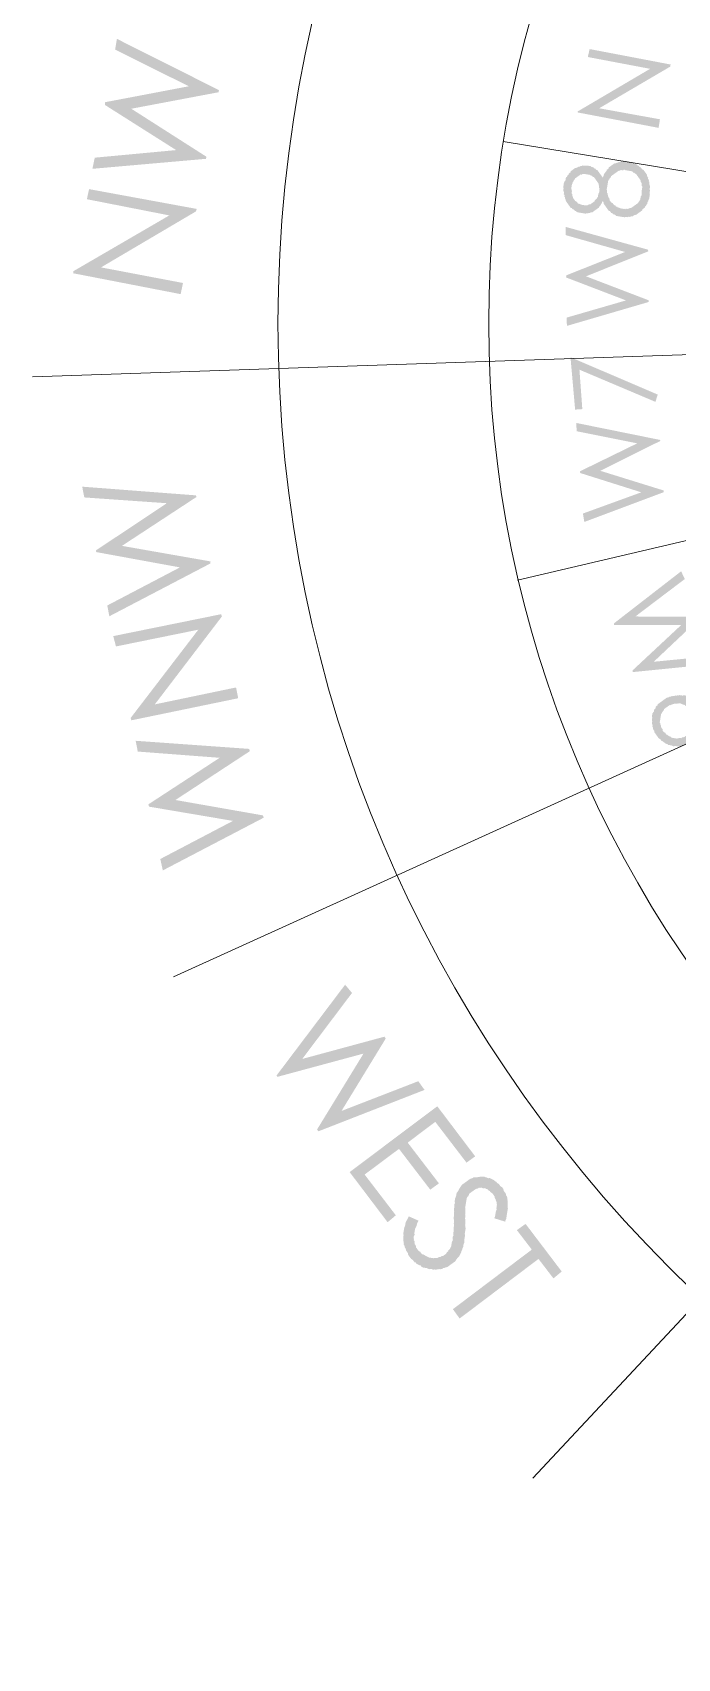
# Model space of a CAD drawing. Header units: millimetres. Extents: x -6808 to 215771, y -89660 to -16303.
# Drawn here: x 90899 to 91135, y -46688 to -46093 of the extents above; entities that cross this region are included whole.
import ezdxf

# ---------------------------------------------------------------- set-up
doc = ezdxf.new("R2010")
doc.units = ezdxf.units.MM
doc.layers.add('Ar-Wall Hatch', color=253, linetype='Continuous', lineweight=9)
doc.layers.add('PDF13_A+I ELE 3', color=7, linetype='Continuous', true_color=0xbababa)
doc.layers.add('PDF13_A+I WALL', color=7, linetype='Continuous', true_color=0xbababa)

# ---------------------------------------------------------------- blocks, each defined once
blk = doc.blocks.new('A$C5343052b')
at = {"layer": 'PDF13_A+I WALL', "true_color": 0xc7c8ca}
for points in [[(331.71, 471.21), (300.28, 451.29), (300.01, 451.69), (310.68, 488.04), (286.51, 472.69), (284.66, 475.87), (316.09, 495.79), (316.63, 494.98), (306.09, 459.31), (329.53, 474.46)], [(362.69, 377.65), (360.04, 380.29), (374.28, 404.29), (347.44, 393.35), (346.89, 394.16), (359.03, 419.99), (334.3, 407.21), (331.64, 409.85), (365.85, 427.81), (366.47, 427.34), (353.66, 399.88), (381.65, 411.31), (382.27, 410.83)], [(391.25, 352.61), (373.55, 368.43), (413.82, 383.08), (415.32, 379.97), (380.35, 367.09), (393.48, 354.99)], [(428.99, 318.42), (425.93, 320.78), (438.61, 345.8), (412.52, 333.29), (411.91, 333.77), (422.14, 360.67), (398.43, 345.94), (395.78, 348.58), (428.69, 368.91), (428.96, 368.5), (418.47, 340.23), (445.37, 353.29), (445.98, 352.81)], [(157.84, 282.84), (155.18, 287.24), (179.65, 314.88), (142.28, 307.76), (141.4, 308.64), (164.1, 339.8), (128.5, 329.16), (125.78, 333.23), (175.2, 347.85), (175.75, 347.03), (152.1, 314.65), (191.64, 322.04), (192.19, 321.23)], [(476.12, 332.08), (479.72, 330.66), (474.99, 303.03), (496.17, 322.85), (496.78, 322.37), (495.04, 293.8), (513.23, 314.55), (516.83, 313.14), (491.34, 283.94), (490.73, 284.42), (492.74, 314.35), (470.68, 293.65), (470.07, 294.12)], [(225.62, 268.81), (183.76, 242.48), (183.22, 243.29), (197.58, 291.25), (165.41, 271.12), (163.02, 275.12), (204.61, 301.86), (205.09, 300.71), (191.13, 253.02), (222.96, 273.21)], [(301.65, 140.65), (297.63, 143.56), (309.8, 178.55), (277.5, 157.75), (276.89, 158.22), (285.65, 195.64), (256.68, 172.06), (252.67, 174.97), (292.88, 207.27), (293.49, 206.8), (284.05, 167.74), (318.04, 189.98), (318.59, 189.17)], [(369.41, 153.43), (341.04, 113.16), (340.08, 113.7), (335.1, 163.7), (313.15, 132.75), (309.06, 135.32), (337.84, 175.86), (338.79, 175.32), (343.84, 125.66), (365.39, 156.34)], [(397.77, 73.44), (393.41, 76.41), (405.58, 111.41), (373.55, 90.19), (372.6, 90.73), (381.71, 128.09), (352.8, 104.85), (348.79, 107.76), (388.66, 140.12), (389.61, 139.58), (380.17, 100.53), (413.76, 122.49), (414.71, 121.95)], [(493.13, 92.08), (497.95, 91.49), (501.94, 54.38), (522.13, 87.09), (523.14, 86.89), (530.94, 49.38), (547.05, 82.89), (551.8, 81.96), (529.62, 35.53), (528.61, 35.73), (520.47, 75.07), (499.27, 40.79), (498.59, 40.93)], [(561.04, 80.5), (589.01, 75.7), (588.08, 70.95), (565.2, 74.74), (562.53, 59.39), (585.42, 55.6), (584.48, 50.85), (561.6, 54.64), (558.2, 35.56), (581.08, 31.77), (580.49, 26.95), (552.51, 31.74)], [(585.69, 35.44), (590.23, 37.02), (590.43, 36.27), (590.64, 35.53), (591.19, 34.72), (591.39, 33.97), (591.6, 33.22), (591.87, 32.82), (592.42, 32.01), (592.69, 31.6), (593.3, 31.13), (593.51, 30.38), (593.78, 29.97), (594.39, 29.5), (594.67, 29.09), (595.34, 28.96), (595.62, 28.56), (596.23, 28.08), (596.57, 28.02), (597.25, 27.88), (597.52, 27.48), (598.2, 27.34), (598.54, 27.28), (598.88, 27.21), (599.56, 27.07), (600.3, 27.28), (600.98, 27.15), (601.66, 27.01), (602.07, 27.29), (602.81, 27.49), (603.56, 27.7), (603.56, 27.7), (604.31, 27.9), (605.05, 28.11), (605.46, 28.38), (606.27, 28.93), (606.68, 29.2), (607.15, 29.81), (607.56, 30.09), (608.03, 30.7), (608.16, 31.38), (608.57, 31.65), (608.7, 32.33), (609.18, 32.94), (609.31, 33.62), (609.38, 33.96), (609.51, 34.64), (609.3, 35.39), (609.44, 36.07), (609.16, 36.47), (609.3, 37.15), (609.09, 37.9), (608.89, 38.64), (608.61, 39.05), (608.34, 39.46), (608.07, 39.86), (607.79, 40.27), (607.59, 41.01), (607.32, 41.42), (606.7, 41.89), (606.43, 42.3), (606.22, 43.05), (605.61, 43.52), (605.34, 43.92), (604.79, 44.74), (604.18, 45.21), (603.91, 45.62), (603.36, 46.43), (602.75, 46.9), (602.21, 47.71), (601.59, 48.19), (601.59, 48.19), (600.71, 49.07), (600.16, 49.88), (599.55, 50.35), (599, 51.17), (598.39, 51.64), (597.85, 52.45), (597.57, 52.86), (596.96, 53.33), (596.75, 54.08), (596.14, 54.55), (595.87, 54.96), (595.6, 55.36), (595.32, 55.77), (595.39, 56.11), (595.05, 56.17), (595.12, 56.51), (594.85, 56.92), (594.3, 57.73), (594.09, 58.48), (594.16, 58.82), (593.95, 59.56), (593.75, 60.31), (593.54, 61.06), (593.61, 61.4), (593.4, 62.14), (593.54, 62.82), (593.67, 63.5), (593.8, 64.18), (593.8, 64.18), (593.94, 64.86), (594.07, 65.54), (594.2, 66.22), (594.34, 66.9), (594.81, 67.51), (594.94, 68.19), (595.42, 68.8), (595.82, 69.07), (596.3, 69.68), (596.3, 69.68), (596.77, 70.3), (597.24, 70.91), (597.65, 71.18), (598.12, 71.79), (598.87, 72), (599.27, 72.27), (600.02, 72.48), (600.49, 73.09), (601.24, 73.3), (601.24, 73.3), (601.98, 73.5), (602.73, 73.71), (603.07, 73.64), (603.82, 73.85), (604.49, 73.72), (605.24, 73.92), (605.92, 73.79), (606.6, 73.65), (607.34, 73.86), (607.68, 73.79), (608.36, 73.66), (608.98, 73.19), (609.65, 73.05), (609.99, 72.99), (610.67, 72.85), (611.29, 72.38), (611.96, 72.25), (612.58, 71.77), (613.19, 71.3), (613.46, 70.89), (613.8, 70.83), (614.07, 70.42), (614.35, 70.02), (614.96, 69.54), (615.23, 69.14), (615.85, 68.66), (616.12, 68.26), (616.39, 67.85), (616.94, 67.04), (617.21, 66.63), (617.75, 65.82), (618.03, 65.41), (618.57, 64.6), (618.78, 63.85), (619.05, 63.45), (614.38, 61.19), (614.17, 61.94), (613.62, 62.75), (613.35, 63.16), (612.81, 63.97), (612.6, 64.72), (611.99, 65.19), (611.72, 65.6), (611.44, 66), (611.17, 66.41), (610.56, 66.88), (610.56, 66.88), (610.28, 67.29), (609.61, 67.42), (608.99, 67.89), (608.31, 68.03), (607.7, 68.5), (607.02, 68.63), (606.68, 68.7), (606, 68.83), (605.26, 68.63), (604.58, 68.76), (603.83, 68.56), (603.15, 68.69), (602.75, 68.42), (602, 68.21), (601.53, 67.6), (601.53, 67.6), (600.78, 67.39), (600.31, 66.78), (599.9, 66.51), (599.77, 65.83), (599.3, 65.21), (599.16, 64.54), (599.03, 63.86), (598.96, 63.52), (598.83, 62.84), (598.7, 62.16), (598.56, 61.48), (598.84, 61.07), (599.04, 60.33), (598.97, 59.99), (599.18, 59.24), (599.45, 58.84), (600, 58.02), (600.27, 57.62), (600.82, 56.8), (600.82, 56.8), (601.09, 56.4), (601.09, 56.4), (601.36, 55.99), (601.64, 55.59), (602.25, 55.11), (602.52, 54.71), (603.13, 54.23), (603.68, 53.42), (604.29, 52.95), (604.84, 52.13), (605.45, 51.66), (606.33, 50.78), (606.88, 49.97), (607.49, 49.5), (608.11, 49.02), (608.65, 48.21), (608.92, 47.81), (609.47, 46.99), (610.08, 46.52), (610.35, 46.11), (610.9, 45.3), (611.17, 44.89), (611.45, 44.49), (612.06, 44.01), (612.26, 43.27), (612.54, 42.86), (612.81, 42.46), (613.08, 42.05), (613.29, 41.3), (613.56, 40.9), (613.56, 40.9), (613.77, 40.15), (614.04, 39.75), (614.25, 39), (614.45, 38.25), (614.66, 37.51), (614.52, 36.83), (614.73, 36.08), (614.66, 35.74), (614.87, 35), (614.74, 34.32), (614.6, 33.64), (614.54, 33.3), (614.4, 32.62), (614.27, 31.94), (614.14, 31.26), (614, 30.58), (613.53, 29.97), (613.46, 29.63), (612.99, 29.02), (612.86, 28.34), (612.38, 27.73), (611.98, 27.46), (611.5, 26.84), (611.03, 26.23), (610.62, 25.96), (610.15, 25.35), (609.41, 25.14), (608.93, 24.53), (608.53, 24.25), (607.78, 24.05), (607.37, 23.78), (606.56, 23.23), (606.16, 22.96), (605.41, 22.75), (604.73, 22.88), (604.32, 22.61), (603.58, 22.41), (602.83, 22.2), (602.15, 22.33), (601.75, 22.06), (601.07, 22.19), (600.39, 22.33), (599.64, 22.12), (598.96, 22.25), (598.62, 22.32), (597.95, 22.45), (597.27, 22.59), (596.65, 23.06), (595.97, 23.19), (595.3, 23.33), (594.68, 23.8), (594, 23.93), (593.39, 24.41), (592.71, 24.54), (592.44, 24.95), (591.83, 25.42), (591.21, 25.89), (590.94, 26.3), (590.33, 26.77), (590.06, 27.18), (589.78, 27.59), (589.17, 28.06), (588.9, 28.46), (588.63, 28.87), (588.08, 29.68), (587.81, 30.09), (587.53, 30.5), (587.33, 31.24), (586.78, 32.05), (586.51, 32.46), (586.3, 33.21), (586.1, 33.95), (585.89, 34.7), (585.69, 35.44)], [(625.53, 64.27), (626.46, 69.02), (653.08, 64.49), (652.48, 59.67), (641.55, 61.47), (633.96, 17.47), (628.87, 18.47), (636.46, 62.47)]]:
    blk.add_hatch(color=9, dxfattribs=at).paths.add_polyline_path(points)
h = blk.add_hatch(color=9, dxfattribs=at)
h.paths.add_polyline_path([(328.63, 437.6), (328.42, 438.35), (328.15, 438.75), (327.94, 439.5), (328.01, 439.84), (327.81, 440.59), (327.87, 440.93), (327.6, 441.33), (327.73, 442.01), (327.8, 442.35), (327.53, 442.76), (327.66, 443.44), (327.73, 443.78), (327.79, 444.12), (327.86, 444.45), (327.99, 445.13), (328.06, 445.47), (328.13, 445.81), (328.6, 446.43), (328.67, 446.76), (329.14, 447.38), (329.21, 447.72), (329.61, 447.99), (329.75, 448.67), (330.15, 448.94), (330.56, 449.21), (330.63, 449.55), (331.03, 449.83), (331.44, 450.1), (331.85, 450.37), (332.25, 450.64), (332.66, 450.92), (333.06, 451.19), (333.47, 451.46), (333.88, 451.74), (334.62, 451.94), (334.96, 451.88), (335.37, 452.15), (335.77, 452.42), (336.45, 452.29), (336.86, 452.56), (337.54, 452.43), (337.95, 452.7), (338.29, 452.63), (338.62, 452.57), (338.96, 452.5), (339.71, 452.71), (340.05, 452.64), (340.39, 452.57), (341.07, 452.44), (341.41, 452.37), (341.75, 452.31), (342.43, 452.17), (342.7, 451.77), (343.04, 451.7), (343.72, 451.57), (343.99, 451.16), (344.67, 451.03), (344.94, 450.62), (345.28, 450.55), (345.89, 450.08), (346.17, 449.67), (346.51, 449.61), (347.12, 449.13), (347.39, 448.73), (347.66, 448.32), (347.66, 448.32), (348.28, 447.85), (348.55, 447.44), (348.82, 447.03), (349.44, 446.56), (349.71, 446.16), (349.98, 445.75), (350.25, 445.34), (350.53, 444.94), (350.73, 444.19), (351.01, 443.78), (350.94, 443.44), (351.21, 443.04), (351.48, 442.63), (351.42, 442.29), (351.62, 441.55), (351.56, 441.21), (351.83, 440.8), (351.76, 440.46), (351.63, 439.78), (351.56, 439.44), (351.84, 439.04), (351.7, 438.36), (351.64, 438.02), (351.5, 437.34), (351.43, 437), (351.3, 436.32), (351.23, 435.98), (351.17, 435.64), (350.69, 435.03), (350.63, 434.69), (350.49, 434.01), (350.09, 433.74), (350.02, 433.4), (349.55, 432.79), (349.14, 432.51), (349.08, 432.17), (348.67, 431.9), (348.26, 431.63), (348.2, 431.29), (347.79, 431.02), (347.38, 430.74), (346.98, 430.47), (346.57, 430.2), (346.16, 429.92), (345.76, 429.65), (345.35, 429.38), (344.95, 429.11), (344.61, 429.17), (343.86, 428.97), (343.45, 428.69), (343.11, 428.76), (342.77, 428.83), (342.37, 428.55), (341.69, 428.69), (341.35, 428.75), (340.94, 428.48), (340.26, 428.61), (339.92, 428.68), (339.25, 428.82), (338.91, 428.88), (338.23, 429.02), (337.89, 429.08), (337.21, 429.22), (336.6, 429.69), (336.26, 429.76), (335.92, 429.82), (336.12, 429.08), (336.4, 428.67), (336.33, 428.33), (336.54, 427.58), (336.47, 427.25), (336.67, 426.5), (336.61, 426.16), (336.47, 425.48), (336.41, 425.14), (336.34, 424.8), (336.27, 424.46), (336.14, 423.78), (336.07, 423.44), (335.94, 422.76), (335.53, 422.49), (335.47, 422.15), (334.99, 421.54), (334.93, 421.2), (334.52, 420.93), (334.05, 420.31), (334.05, 420.31), (333.64, 420.04), (333.24, 419.77), (332.83, 419.5), (332.42, 419.22), (332.02, 418.95), (331.61, 418.68), (331.2, 418.41), (330.46, 418.2), (330.12, 418.27), (329.71, 417.99), (329.03, 418.13), (328.63, 417.85), (327.95, 417.99), (327.54, 417.71), (327.2, 417.78), (326.52, 417.91), (326.18, 417.98), (325.5, 418.11), (325.16, 418.18), (324.49, 418.32), (324.15, 418.38), (323.81, 418.45), (323.19, 418.92), (322.85, 418.99), (322.24, 419.46), (321.9, 419.53), (321.63, 419.93), (320.95, 420.07), (320.68, 420.47), (320.41, 420.88), (319.73, 421.01), (319.45, 421.42), (319.45, 421.42), (319.18, 421.83), (318.57, 422.3), (318.3, 422.71), (318.02, 423.11), (317.75, 423.52), (317.48, 423.92), (317.27, 424.67), (317.34, 425.01), (317.06, 425.42), (316.79, 425.82), (316.52, 426.23), (316.59, 426.57), (316.65, 426.91), (316.38, 427.31), (316.51, 427.99), (316.24, 428.4), (316.31, 428.74), (316.44, 429.42), (316.17, 429.82), (316.3, 430.5), (316.37, 430.84), (316.5, 431.52), (316.57, 431.86), (316.64, 432.2), (317.11, 432.81), (317.18, 433.15), (317.24, 433.49), (317.71, 434.11), (317.78, 434.45), (318.25, 435.06), (318.32, 435.4), (318.73, 435.67), (319.13, 435.94), (319.13, 435.94), (319.61, 436.55), (320.01, 436.83), (320.42, 437.1), (320.83, 437.37), (321.23, 437.65), (321.57, 437.58), (321.98, 437.85), (322.72, 438.06), (323.06, 437.99), (323.47, 438.26), (323.81, 438.2), (324.15, 438.13), (324.56, 438.4), (325.23, 438.27), (325.57, 438.2), (326.25, 438.07), (326.59, 438), (327.27, 437.87), (327.61, 437.8), (328.29, 437.67), (328.63, 437.6)], flags=0)
h.paths.add_polyline_path([(322.09, 424.08), (322.7, 423.6), (322.98, 423.2), (323.25, 422.79), (323.93, 422.66), (324.2, 422.25), (324.54, 422.18), (325.15, 421.71), (325.49, 421.64), (325.83, 421.58), (326.51, 421.44), (326.85, 421.38), (327.6, 421.58), (327.94, 421.52), (328.62, 421.38), (329.02, 421.66), (329.43, 421.93), (329.77, 421.86), (330.17, 422.13), (330.58, 422.41), (330.99, 422.68), (331.39, 422.95), (331.8, 423.23), (332.27, 423.84), (332.34, 424.18), (332.41, 424.52), (332.81, 424.79), (332.95, 425.47), (333.01, 425.81), (333.15, 426.49), (333.21, 426.83), (333.35, 427.51), (333.01, 427.57), (333.14, 428.25), (333.21, 428.59), (333, 429.34), (333.07, 429.68), (332.79, 430.08), (332.52, 430.49), (332.25, 430.9), (332.04, 431.64), (331.77, 432.05), (331.5, 432.45), (331.16, 432.52), (331.22, 432.86), (330.88, 432.93), (330.27, 433.4), (330, 433.81), (329.66, 433.87), (329.05, 434.35), (328.71, 434.41), (328.03, 434.55), (328.03, 434.55), (327.69, 434.61), (327.01, 434.75), (326.67, 434.81), (325.99, 434.95), (325.65, 435.01), (325.25, 434.74), (324.57, 434.87), (324.57, 434.87), (324.16, 434.6), (323.41, 434.4), (323.01, 434.12), (322.6, 433.85), (322.2, 433.58), (321.79, 433.3), (321.79, 433.3), (321.38, 433.03), (320.91, 432.42), (320.84, 432.08), (320.44, 431.81), (320.3, 431.13), (320.24, 430.79), (320.1, 430.11), (320.04, 429.77), (319.9, 429.09), (319.9, 429.09), (319.84, 428.75), (320.04, 428.01), (319.98, 427.67), (320.25, 427.26), (320.18, 426.92), (320.45, 426.51), (320.66, 425.77), (320.93, 425.36), (321.21, 424.96), (321.48, 424.55), (321.75, 424.14), (322.09, 424.08)], flags=0)
h.paths.add_polyline_path([(333.39, 434.9), (334.07, 434.77), (334.34, 434.36), (334.61, 433.96), (335.29, 433.82), (335.57, 433.42), (335.91, 433.35), (336.52, 432.88), (336.86, 432.81), (337.54, 432.68), (337.81, 432.27), (338.15, 432.2), (338.83, 432.07), (339.17, 432), (339.91, 432.21), (339.91, 432.21), (340.25, 432.14), (340.93, 432.01), (341.34, 432.28), (342.02, 432.15), (342.42, 432.42), (342.76, 432.36), (343.17, 432.63), (343.92, 432.83), (344.32, 433.11), (344.73, 433.38), (345.13, 433.65), (345.54, 433.93), (345.61, 434.27), (345.95, 434.2), (346.01, 434.54), (346.42, 434.81), (346.89, 435.42), (346.96, 435.76), (347.43, 436.38), (347.5, 436.71), (347.57, 437.05), (347.7, 437.73), (347.7, 437.73), (347.77, 438.07), (347.9, 438.75), (347.97, 439.09), (348.1, 439.77), (348.17, 440.11), (347.96, 440.86), (348.03, 441.2), (347.75, 441.6), (347.82, 441.94), (347.55, 442.35), (347.28, 442.75), (347, 443.16), (347.07, 443.5), (346.8, 443.91), (346.52, 444.31), (345.91, 444.79), (345.64, 445.19), (345.37, 445.6), (345.09, 446), (344.82, 446.41), (344.55, 446.82), (343.87, 446.95), (343.6, 447.36), (343.32, 447.76), (342.64, 447.9), (342.3, 447.96), (342.03, 448.37), (341.35, 448.5), (341.01, 448.57), (340.67, 448.64), (339.99, 448.77), (339.65, 448.84), (338.98, 448.97), (338.98, 448.97), (338.64, 449.04), (337.89, 448.83), (337.55, 448.9), (337.14, 448.63), (336.47, 448.76), (336.06, 448.49), (335.65, 448.21), (335.25, 447.94), (334.84, 447.67), (334.43, 447.39), (334.03, 447.12), (333.62, 446.85), (333.28, 446.92), (333.15, 446.24), (332.74, 445.96), (332.34, 445.69), (332.27, 445.35), (331.8, 444.74), (331.73, 444.4), (331.66, 444.06), (331.53, 443.38), (331.46, 443.04), (331.33, 442.36), (331.26, 442.02), (331.13, 441.34), (331.06, 441), (330.99, 440.66), (331.27, 440.26), (331.13, 439.58), (331.41, 439.17), (331.34, 438.83), (331.55, 438.09), (331.82, 437.68), (332.09, 437.27), (332.36, 436.87), (332.64, 436.46), (332.91, 436.06), (333.18, 435.65), (333.46, 435.24), (333.39, 434.9)], flags=0)
h = blk.add_hatch(color=9, dxfattribs=at)
h.paths.add_polyline_path([(536.34, 304.72), (538.59, 301.81), (522.94, 292.19), (523.28, 292.12), (523.96, 291.99), (524.3, 291.92), (524.98, 291.79), (525.32, 291.72), (526, 291.59), (526.34, 291.52), (526.61, 291.12), (526.95, 291.05), (527.63, 290.92), (527.9, 290.51), (528.24, 290.44), (528.86, 289.97), (529.13, 289.56), (529.4, 289.16), (529.74, 289.09), (530.01, 288.68), (530.63, 288.21), (530.9, 287.8), (531.17, 287.4), (531.1, 287.06), (531.38, 286.65), (531.65, 286.25), (531.86, 285.5), (532.13, 285.09), (532.06, 284.75), (532.33, 284.35), (532.54, 283.6), (532.47, 283.26), (532.75, 282.86), (532.61, 282.18), (532.55, 281.84), (532.82, 281.43), (532.69, 280.75), (532.62, 280.41), (532.49, 279.73), (532.42, 279.39), (532.29, 278.72), (532.22, 278.38), (532.15, 278.04), (531.68, 277.42), (531.61, 277.08), (531.55, 276.74), (531.14, 276.47), (531.01, 275.79), (530.6, 275.52), (530.47, 274.84), (530.06, 274.57), (529.99, 274.23), (529.52, 273.62), (529.11, 273.34), (528.71, 273.07), (528.3, 272.8), (527.89, 272.53), (527.83, 272.19), (527.42, 271.91), (526.68, 271.71), (526.27, 271.43), (525.86, 271.16), (525.46, 270.89), (525.12, 270.96), (524.71, 270.68), (523.97, 270.48), (523.63, 270.54), (522.88, 270.34), (522.54, 270.4), (522.13, 270.13), (521.45, 270.26), (521.12, 270.33), (520.37, 270.13), (520.03, 270.19), (519.69, 270.26), (519.01, 270.39), (518.67, 270.46), (517.99, 270.59), (517.65, 270.66), (516.97, 270.79), (516.7, 271.2), (516.02, 271.33), (516.02, 271.33), (515.68, 271.4), (515.07, 271.87), (514.73, 271.94), (514.46, 272.35), (513.85, 272.82), (513.51, 272.88), (513.23, 273.29), (512.96, 273.7), (512.35, 274.17), (512.08, 274.58), (511.8, 274.98), (511.46, 275.05), (511.19, 275.46), (510.92, 275.86), (510.64, 276.27), (510.44, 277.01), (510.51, 277.35), (510.23, 277.76), (509.96, 278.17), (510.09, 278.85), (509.82, 279.25), (509.55, 279.66), (509.68, 280.34), (509.75, 280.68), (509.47, 281.08), (509.61, 281.76), (509.68, 282.1), (509.81, 282.78), (509.88, 283.12), (509.94, 283.46), (510.08, 284.14), (510.14, 284.48), (510.28, 285.16), (510.34, 285.5), (510.48, 286.18), (510.88, 286.45), (510.95, 286.79), (511.02, 287.13), (511.49, 287.74), (511.56, 288.08), (511.96, 288.35), (512.43, 288.97), (512.5, 289.31), (512.91, 289.58), (513.38, 290.19), (513.79, 290.46), (513.85, 290.8), (514.26, 291.08), (514.67, 291.35), (515.07, 291.62), (515.14, 291.96), (515.55, 292.23), (515.95, 292.51), (516.36, 292.78), (516.76, 293.05), (517.51, 293.26), (517.92, 293.53), (518.32, 293.8), (518.8, 294.42), (519.14, 294.35)], flags=0)
h.paths.add_polyline_path([(524.38, 288.73), (524.04, 288.8), (523.36, 288.93), (523.09, 289.34), (522.41, 289.47), (522.07, 289.54), (521.32, 289.33), (520.98, 289.4), (520.65, 289.47), (519.9, 289.26), (519.56, 289.33), (519.15, 289.06), (518.47, 289.19), (518.41, 288.85), (518.07, 288.92), (517.66, 288.64), (516.92, 288.44), (516.51, 288.16), (516.1, 287.89), (516.04, 287.55), (515.63, 287.28), (515.16, 286.67), (514.75, 286.39), (514.68, 286.05), (514.21, 285.44), (514.14, 285.1), (514.08, 284.76), (513.67, 284.49), (513.6, 284.15), (513.47, 283.47), (513.4, 283.13), (513.27, 282.45), (513.2, 282.11), (513.07, 281.43), (513.34, 281.03), (513.28, 280.69), (513.48, 279.94), (513.42, 279.6), (513.69, 279.2), (513.62, 278.86), (513.89, 278.45), (514.17, 278.04), (514.44, 277.64), (514.71, 277.23), (514.99, 276.83), (515.26, 276.42), (515.53, 276.01), (515.8, 275.61), (516.48, 275.47), (516.76, 275.07), (517.1, 275), (517.71, 274.53), (517.71, 274.53), (518.39, 274.39), (518.73, 274.33), (519.34, 273.85), (519.68, 273.79), (520.02, 273.72), (520.76, 273.93), (521.1, 273.86), (521.78, 273.73), (522.19, 274), (522.53, 273.93), (523.27, 274.14), (523.61, 274.07), (523.68, 274.41), (524.36, 274.28), (524.77, 274.55), (525.17, 274.82), (525.58, 275.1), (525.99, 275.37), (526.39, 275.64), (526.86, 276.25), (526.93, 276.59), (527.34, 276.87), (527.74, 277.14), (527.88, 277.82), (527.94, 278.16), (528.28, 278.09), (528.42, 278.77), (528.48, 279.11), (528.62, 279.79), (528.68, 280.13), (528.82, 280.81), (528.88, 281.15), (528.95, 281.49), (529.08, 282.17), (528.81, 282.57), (528.95, 283.25), (528.67, 283.66), (528.4, 284.06), (528.47, 284.4), (528.19, 284.81), (527.92, 285.22), (527.65, 285.62), (527.38, 286.03), (527.1, 286.44), (526.83, 286.84), (526.56, 287.25), (526.28, 287.65), (525.94, 287.72), (525.33, 288.19), (524.99, 288.26), (524.72, 288.67), (524.38, 288.73)], flags=0)
at = {"layer": 'PDF13_A+I ELE 3', "color": 9, "lineweight": 18, "true_color": 0xc7c8ca}
for points in [[(707.42, -12.49), (705.23, 1415.2)], [(434.15, 41.58), (978.5, 1361.13)], [(1210.23, 1206.96), (202.42, 195.76)], [(987.63, 1124.11), (425.02, 278.61)], [(284.69, 418.7), (1127.96, 984.02)]]:
    blk.add_lwpolyline(points, dxfattribs=at)
for radius in [603.02, 507.85]:
    blk.add_circle((706.6, 701.71), radius, dxfattribs=at)

msp = doc.modelspace()

# ---------------------------------------------------------------- block references
at = {"layer": 'Ar-Wall Hatch', "lineweight": -3, "ltscale": 0.5, "xscale": 0.81, "yscale": 0.81, "zscale": 0.81, "rotation": 316.8456496709885}
msp.add_blockref('A$C5343052b', (90670.526, -46222.819), dxfattribs=at)

doc.saveas('drawing.dxf')
